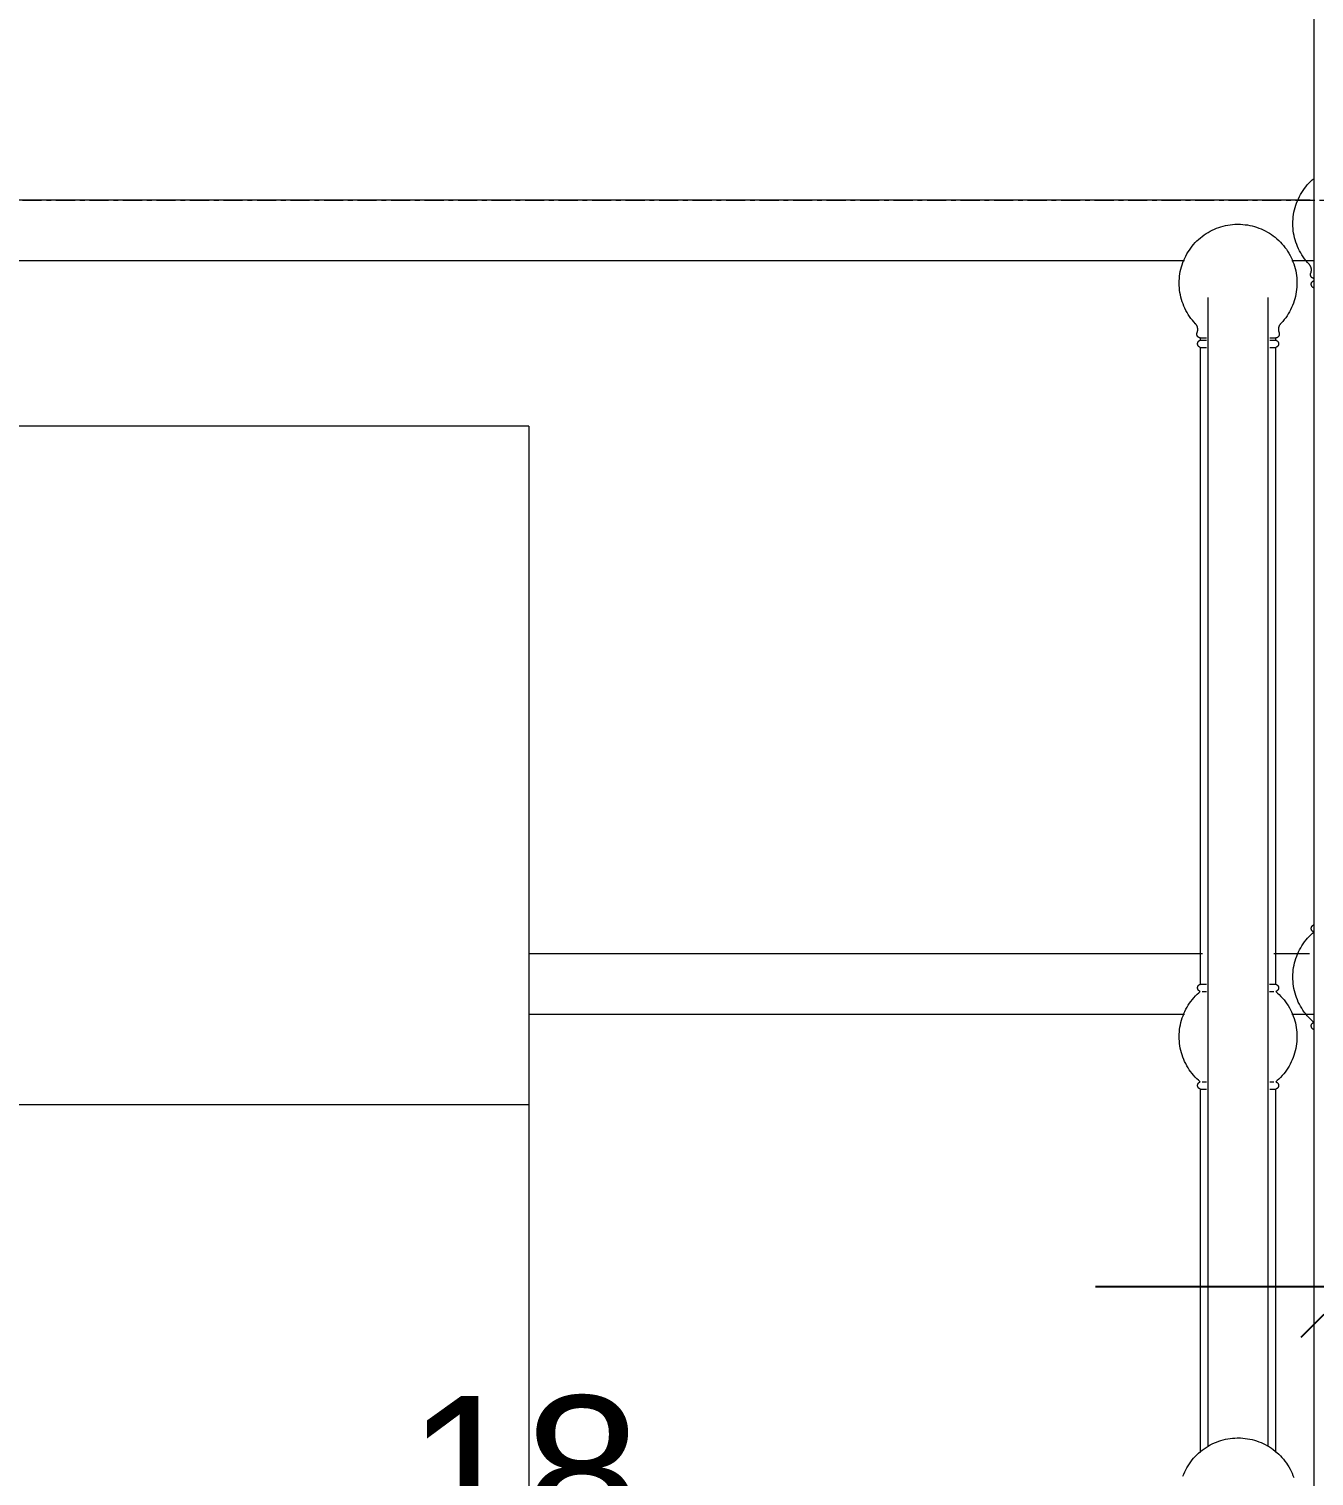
# Model space of a CAD drawing. Header units: inches. Extents: x 22 to 382261, y 22 to 371281.
# Drawn here: x 213620 to 214472, y 115692 to 116652 of the extents above; entities that cross this region are included whole.
import ezdxf

# ---------------------------------------------------------------- set-up
doc = ezdxf.new("R2010")
doc.units = ezdxf.units.IN
doc.header["$MEASUREMENT"] = 0
doc.linetypes.add('Grid Line 1_2_', pattern=[22.225, 12.7, -3.175, 3.175, -3.175])
for name, color, linetype, lineweight in [('A-ANNO-DIMS', 211, 'Continuous', 9), ('A-DOOR', 31, 'Continuous', 9), ('A-DOOR-FRAM', 31, 'Continuous', 9), ('A-FLOR-HRAL', 11, 'Continuous', 9), ('A-FLOR-LEVL', 51, 'Continuous', 9), ('A-ROOF', 132, 'Continuous', 9), ('S-STRS-ANNO', 31, 'Continuous', 9)]:
    doc.layers.add(name, color=color, linetype=linetype, lineweight=lineweight)
doc.styles.add('Arial', font='arial.ttf', dxfattribs={"height": 506.015625})
doc.styles.add('Arial_B', font='arialbd.ttf', dxfattribs={"height": 350.793651})
doc.dimstyles.new('2', dxfattribs={"dimscale": 304.8, "dimtxt": 346.888196, "dimasz": 0.221354, "dimexe": 1.338583, "dimexo": 0.0625, "dimgap": 0.278871, "dimtad": 1, "dimdec": 0, "dimzin": 0, "dimdsep": 46, "dimtxsty": 'Arial_B', "dimblk1": 'OBLIQUE', "dimblk2": 'OBLIQUE', "dimsah": 1, "dimcen": 0.09, "dimdle": 0.557743, "dimazin": 0, "dimtfac": 1, "dimtdec": 4, "dimtix": 1, "dimtmove": 0, "dimatfit": 3, "dimfxl": 0.557743, "dimfxlon": 1, "dimtvp": 1, "dimtolj": 1, "dimtzin": 0, "dimarcsym": 2})

# ---------------------------------------------------------------- blocks, each defined once
blk = doc.blocks.new('Railing - 950mm High Post-464051-Right Side Elevation - Callout 1')
at = {"layer": 'A-FLOR-HRAL', "flags": 128}
for points in [[(-11630.81, 3503.36), (-11630.24, 3504.81), (-11629.61, 3506.24), (-11628.92, 3507.64), (-11628.17, 3509.01), (-11627.38, 3510.35), (-11626.52, 3511.66), (-11625.62, 3512.93), (-11624.67, 3514.17), (-11623.67, 3515.37), (-11622.62, 3516.52), (-11621.52, 3517.64), (-11620.38, 3518.71), (-11619.2, 3519.73), (-11617.98, 3520.7), (-11616.73, 3521.63), (-11615.43, 3522.5), (-11614.1, 3523.32), (-11612.74, 3524.09), (-11611.36, 3524.8), (-11609.94, 3525.46), (-11608.5, 3526.05), (-11607.03, 3526.6), (-11605.55, 3527.08), (-11604.04, 3527.5), (-11602.53, 3527.86), (-11600.99, 3528.16), (-11599.45, 3528.4), (-11597.9, 3528.58), (-11596.34, 3528.69), (-11594.78, 3528.75), (-11594.25, 3528.75)], [(-11594.16, 3528.75), (-11592.6, 3528.72), (-11591.04, 3528.62), (-11589.49, 3528.47), (-11587.94, 3528.25), (-11586.41, 3527.97), (-11584.88, 3527.63), (-11583.37, 3527.23), (-11581.88, 3526.77), (-11580.41, 3526.25), (-11578.96, 3525.67), (-11577.54, 3525.03), (-11576.14, 3524.34), (-11574.77, 3523.59), (-11573.43, 3522.79), (-11572.12, 3521.93), (-11570.85, 3521.03), (-11569.62, 3520.07), (-11568.42, 3519.06), (-11567.27, 3518.01), (-11566.16, 3516.91), (-11565.1, 3515.77), (-11564.08, 3514.59), (-11563.11, 3513.37), (-11562.19, 3512.1), (-11561.32, 3510.81), (-11560.5, 3509.48), (-11559.74, 3508.12), (-11559.03, 3506.72), (-11558.38, 3505.31), (-11557.78, 3503.86), (-11557.25, 3502.4)]]:
    blk.add_lwpolyline(points, dxfattribs=at)
blk = doc.blocks.new('Railing - 950mm High Post-464045-Right Side Elevation - Callout 1')
at = {"layer": 'A-FLOR-HRAL'}
for p, q in [((-11619.25, 4258.57), (-11619.25, 4257.09)), ((-11619.25, 4258.57), (-11615.17, 4258.57)), ((-11619.25, 4257.09), (-11615.17, 4257.09)), ((-11573.23, 4258.57), (-11569.16, 4258.57)), ((-11573.23, 4257.09), (-11569.16, 4257.09)), ((-11569.16, 4257.09), (-11569.16, 4258.57)), ((-11619.25, 4252.28), (-11619.25, 3829.76)), ((-11619.25, 4252.28), (-11615.17, 4252.28)), ((-11573.23, 4252.28), (-11569.16, 4252.28)), ((-11569.16, 3829.76), (-11569.16, 4252.28)), ((-11619.25, 3829.76), (-11615.09, 3829.76)), ((-11618.02, 3824.96), (-11615.09, 3824.96)), ((-11573.32, 3829.76), (-11569.16, 3829.76)), ((-11573.32, 3824.96), (-11570.39, 3824.96)), ((-11618.02, 3765.01), (-11615.18, 3765.01)), ((-11573.23, 3765.01), (-11570.39, 3765.01)), ((-11619.25, 3760.2), (-11619.25, 3519.13)), ((-11619.25, 3760.2), (-11615.18, 3760.2)), ((-11573.23, 3760.2), (-11569.16, 3760.2)), ((-11569.16, 3519.19), (-11569.16, 3760.2))]:
    blk.add_line(p, q, dxfattribs=at)
at = {"layer": 'A-FLOR-HRAL', "flags": 128}
for points in [[(-11622.45, 4268.01), (-11623.51, 4269.16), (-11624.52, 4270.35), (-11625.48, 4271.58), (-11626.39, 4272.85), (-11627.25, 4274.15), (-11628.06, 4275.49), (-11628.81, 4276.86), (-11629.51, 4278.25), (-11630.15, 4279.68), (-11630.73, 4281.12), (-11631.26, 4282.59), (-11631.72, 4284.08), (-11632.13, 4285.59), (-11632.47, 4287.11), (-11632.76, 4288.65), (-11632.98, 4290.19), (-11633.14, 4291.75), (-11633.24, 4293.31), (-11633.27, 4294.87), (-11633.25, 4296.43), (-11633.16, 4297.99), (-11633.01, 4299.54), (-11632.79, 4301.09), (-11632.52, 4302.62), (-11632.18, 4304.15), (-11631.79, 4305.66), (-11631.33, 4307.15), (-11630.81, 4308.62), (-11630.24, 4310.07), (-11629.61, 4311.5), (-11628.92, 4312.9), (-11628.17, 4314.27), (-11627.38, 4315.62), (-11626.52, 4316.92), (-11625.62, 4318.2), (-11624.67, 4319.43), (-11623.67, 4320.63), (-11622.62, 4321.79), (-11621.52, 4322.9), (-11620.38, 4323.97), (-11619.2, 4324.99), (-11617.98, 4325.96), (-11616.73, 4326.89), (-11615.43, 4327.76), (-11614.1, 4328.58), (-11612.74, 4329.35), (-11611.36, 4330.06), (-11609.94, 4330.72), (-11608.5, 4331.32), (-11607.03, 4331.86), (-11605.55, 4332.34), (-11604.04, 4332.76), (-11602.53, 4333.12), (-11600.99, 4333.43), (-11599.45, 4333.66), (-11597.9, 4333.84), (-11596.34, 4333.96), (-11594.78, 4334.01), (-11594.25, 4334.01)], [(-11594.16, 4334.01), (-11592.6, 4333.98), (-11591.04, 4333.89), (-11589.49, 4333.73), (-11587.94, 4333.51), (-11586.41, 4333.23), (-11584.88, 4332.89), (-11583.37, 4332.49), (-11581.88, 4332.03), (-11580.41, 4331.51), (-11578.96, 4330.93), (-11577.54, 4330.3), (-11576.14, 4329.6), (-11574.77, 4328.85), (-11573.43, 4328.05), (-11572.12, 4327.2), (-11570.85, 4326.29), (-11569.62, 4325.33), (-11568.42, 4324.33), (-11567.27, 4323.27), (-11566.16, 4322.18), (-11565.1, 4321.03), (-11564.08, 4319.85), (-11563.11, 4318.63), (-11562.19, 4317.37), (-11561.32, 4316.07), (-11560.5, 4314.74), (-11559.74, 4313.38), (-11559.03, 4311.99), (-11558.38, 4310.57), (-11557.78, 4309.13), (-11557.25, 4307.66), (-11556.77, 4306.17), (-11556.35, 4304.67), (-11555.99, 4303.15), (-11555.7, 4301.62), (-11555.46, 4300.07), (-11555.29, 4298.52), (-11555.18, 4296.96), (-11555.13, 4295.4), (-11555.15, 4293.84), (-11555.22, 4292.28), (-11555.36, 4290.73), (-11555.56, 4289.18), (-11555.83, 4287.64), (-11556.15, 4286.12), (-11556.54, 4284.6), (-11556.98, 4283.11), (-11557.49, 4281.63), (-11558.05, 4280.17), (-11558.67, 4278.74), (-11559.35, 4277.33), (-11560.08, 4275.96), (-11560.87, 4274.61), (-11561.71, 4273.29), (-11562.6, 4272.01), (-11563.55, 4270.77), (-11564.54, 4269.57), (-11565.58, 4268.4), (-11565.95, 4268.01)], [(-11621.37, 4262.12), (-11621.29, 4262.32), (-11621.22, 4262.53), (-11621.15, 4262.74), (-11621.1, 4262.95), (-11621.05, 4263.16), (-11621.01, 4263.38), (-11620.98, 4263.59), (-11620.96, 4263.81), (-11620.95, 4264.03), (-11620.94, 4264.25), (-11620.95, 4264.46), (-11620.96, 4264.68), (-11620.98, 4264.9), (-11621.01, 4265.12), (-11621.05, 4265.33), (-11621.1, 4265.54), (-11621.16, 4265.75), (-11621.22, 4265.96), (-11621.29, 4266.17), (-11621.38, 4266.37), (-11621.46, 4266.57), (-11621.56, 4266.77), (-11621.67, 4266.96), (-11621.78, 4267.14), (-11621.9, 4267.33), (-11622.03, 4267.5), (-11622.16, 4267.68), (-11622.3, 4267.84), (-11622.45, 4268), (-11622.45, 4268.01)], [(-11565.95, 4268.01), (-11566.1, 4267.85), (-11566.24, 4267.68), (-11566.37, 4267.51), (-11566.5, 4267.33), (-11566.62, 4267.15), (-11566.73, 4266.96), (-11566.84, 4266.77), (-11566.94, 4266.58), (-11567.03, 4266.38), (-11567.11, 4266.18), (-11567.18, 4265.97), (-11567.25, 4265.76), (-11567.3, 4265.55), (-11567.35, 4265.34), (-11567.39, 4265.12), (-11567.42, 4264.91), (-11567.45, 4264.69), (-11567.46, 4264.47), (-11567.46, 4264.25), (-11567.46, 4264.04), (-11567.45, 4263.82), (-11567.43, 4263.6), (-11567.4, 4263.38), (-11567.36, 4263.17), (-11567.31, 4262.96), (-11567.26, 4262.75), (-11567.19, 4262.54), (-11567.12, 4262.33), (-11567.04, 4262.13), (-11567.04, 4262.12)], [(-11619.25, 4258.57), (-11619.35, 4258.58), (-11619.45, 4258.6), (-11619.55, 4258.62), (-11619.65, 4258.64), (-11619.75, 4258.67), (-11619.85, 4258.7), (-11619.94, 4258.74), (-11620.04, 4258.77), (-11620.13, 4258.82), (-11620.22, 4258.86), (-11620.31, 4258.92), (-11620.4, 4258.97), (-11620.48, 4259.03), (-11620.57, 4259.09), (-11620.65, 4259.15), (-11620.72, 4259.22), (-11620.8, 4259.29), (-11620.87, 4259.36), (-11620.94, 4259.44), (-11621, 4259.52), (-11621.07, 4259.6), (-11621.13, 4259.68), (-11621.18, 4259.77), (-11621.24, 4259.86), (-11621.28, 4259.95), (-11621.33, 4260.04), (-11621.37, 4260.13), (-11621.41, 4260.23), (-11621.44, 4260.32), (-11621.47, 4260.42), (-11621.5, 4260.52), (-11621.52, 4260.62), (-11621.54, 4260.72), (-11621.55, 4260.83), (-11621.56, 4260.93), (-11621.57, 4261.03), (-11621.57, 4261.13), (-11621.57, 4261.24), (-11621.56, 4261.34), (-11621.55, 4261.44), (-11621.54, 4261.54), (-11621.52, 4261.64), (-11621.49, 4261.74), (-11621.47, 4261.84), (-11621.44, 4261.94), (-11621.4, 4262.04), (-11621.37, 4262.12)], [(-11619.25, 4252.28), (-11619.34, 4252.31), (-11619.44, 4252.34), (-11619.53, 4252.38), (-11619.62, 4252.42), (-11619.71, 4252.46), (-11619.8, 4252.51), (-11619.88, 4252.56), (-11619.97, 4252.62), (-11620.05, 4252.67), (-11620.13, 4252.73), (-11620.2, 4252.8), (-11620.28, 4252.87), (-11620.35, 4252.94), (-11620.42, 4253.01), (-11620.48, 4253.09), (-11620.55, 4253.16), (-11620.6, 4253.24), (-11620.66, 4253.33), (-11620.71, 4253.41), (-11620.76, 4253.5), (-11620.81, 4253.59), (-11620.85, 4253.68), (-11620.89, 4253.77), (-11620.92, 4253.87), (-11620.95, 4253.96), (-11620.98, 4254.06), (-11621, 4254.15), (-11621.02, 4254.25), (-11621.04, 4254.35), (-11621.05, 4254.45), (-11621.06, 4254.55), (-11621.06, 4254.65), (-11621.06, 4254.75), (-11621.05, 4254.85), (-11621.05, 4254.95), (-11621.03, 4255.05), (-11621.02, 4255.15), (-11621, 4255.25), (-11620.97, 4255.34), (-11620.94, 4255.44), (-11620.91, 4255.53), (-11620.87, 4255.63), (-11620.84, 4255.72), (-11620.79, 4255.81), (-11620.75, 4255.9), (-11620.69, 4255.98), (-11620.64, 4256.07), (-11620.58, 4256.15), (-11620.52, 4256.23), (-11620.46, 4256.31), (-11620.39, 4256.38), (-11620.32, 4256.45), (-11620.25, 4256.52), (-11620.18, 4256.59), (-11620.1, 4256.65), (-11620.02, 4256.71), (-11619.94, 4256.77), (-11619.85, 4256.82), (-11619.77, 4256.87), (-11619.68, 4256.92), (-11619.59, 4256.96), (-11619.5, 4257), (-11619.4, 4257.04), (-11619.31, 4257.07), (-11619.25, 4257.09)], [(-11567.04, 4262.12), (-11567, 4262.02), (-11566.96, 4261.93), (-11566.93, 4261.83), (-11566.91, 4261.73), (-11566.89, 4261.63), (-11566.87, 4261.53), (-11566.85, 4261.43), (-11566.84, 4261.33), (-11566.84, 4261.22), (-11566.83, 4261.12), (-11566.84, 4261.02), (-11566.84, 4260.92), (-11566.85, 4260.81), (-11566.87, 4260.71), (-11566.89, 4260.61), (-11566.91, 4260.51), (-11566.94, 4260.41), (-11566.97, 4260.31), (-11567, 4260.22), (-11567.04, 4260.12), (-11567.08, 4260.03), (-11567.13, 4259.94), (-11567.18, 4259.85), (-11567.23, 4259.76), (-11567.29, 4259.67), (-11567.35, 4259.59), (-11567.41, 4259.51), (-11567.47, 4259.43), (-11567.54, 4259.35), (-11567.62, 4259.28), (-11567.69, 4259.21), (-11567.77, 4259.14), (-11567.85, 4259.08), (-11567.93, 4259.02), (-11568.02, 4258.96), (-11568.11, 4258.91), (-11568.19, 4258.86), (-11568.29, 4258.81), (-11568.38, 4258.77), (-11568.47, 4258.73), (-11568.57, 4258.7), (-11568.67, 4258.66), (-11568.77, 4258.64), (-11568.87, 4258.61), (-11568.97, 4258.59), (-11569.07, 4258.58), (-11569.16, 4258.57)], [(-11569.16, 4257.09), (-11569.06, 4257.06), (-11568.97, 4257.02), (-11568.88, 4256.99), (-11568.79, 4256.95), (-11568.7, 4256.9), (-11568.61, 4256.85), (-11568.52, 4256.8), (-11568.44, 4256.75), (-11568.36, 4256.69), (-11568.28, 4256.63), (-11568.2, 4256.57), (-11568.13, 4256.5), (-11568.06, 4256.43), (-11567.99, 4256.35), (-11567.92, 4256.28), (-11567.86, 4256.2), (-11567.8, 4256.12), (-11567.74, 4256.04), (-11567.69, 4255.95), (-11567.64, 4255.87), (-11567.6, 4255.78), (-11567.56, 4255.69), (-11567.52, 4255.59), (-11567.48, 4255.5), (-11567.45, 4255.4), (-11567.43, 4255.31), (-11567.4, 4255.21), (-11567.38, 4255.11), (-11567.37, 4255.01), (-11567.36, 4254.91), (-11567.35, 4254.81), (-11567.35, 4254.71), (-11567.35, 4254.61), (-11567.35, 4254.51), (-11567.36, 4254.42), (-11567.37, 4254.32), (-11567.39, 4254.22), (-11567.41, 4254.12), (-11567.43, 4254.02), (-11567.46, 4253.93), (-11567.49, 4253.83), (-11567.53, 4253.74), (-11567.57, 4253.65), (-11567.61, 4253.56), (-11567.66, 4253.47), (-11567.71, 4253.38), (-11567.76, 4253.3), (-11567.82, 4253.22), (-11567.88, 4253.14), (-11567.95, 4253.06), (-11568.01, 4252.98), (-11568.08, 4252.91), (-11568.15, 4252.84), (-11568.23, 4252.78), (-11568.31, 4252.71), (-11568.39, 4252.65), (-11568.47, 4252.6), (-11568.55, 4252.54), (-11568.64, 4252.49), (-11568.73, 4252.45), (-11568.82, 4252.4), (-11568.91, 4252.36), (-11569, 4252.33), (-11569.1, 4252.3), (-11569.16, 4252.28)], [(-11619.25, 3765.01), (-11620.42, 3766.04), (-11621.56, 3767.11), (-11622.65, 3768.22), (-11623.7, 3769.38), (-11624.7, 3770.58), (-11625.65, 3771.81), (-11626.55, 3773.09), (-11627.4, 3774.4), (-11628.2, 3775.74), (-11628.94, 3777.11), (-11629.63, 3778.51), (-11630.26, 3779.94), (-11630.83, 3781.4), (-11631.35, 3782.87), (-11631.8, 3784.36), (-11632.2, 3785.87), (-11632.53, 3787.4), (-11632.8, 3788.93), (-11633.01, 3790.48), (-11633.16, 3792.04), (-11633.25, 3793.59), (-11633.27, 3795.16), (-11633.24, 3796.72), (-11633.14, 3798.27), (-11632.97, 3799.83), (-11632.75, 3801.37), (-11632.46, 3802.91), (-11632.12, 3804.43), (-11631.71, 3805.93), (-11631.24, 3807.42), (-11630.71, 3808.89), (-11630.13, 3810.34), (-11629.48, 3811.76), (-11628.78, 3813.16), (-11628.03, 3814.53), (-11627.22, 3815.86), (-11626.36, 3817.16), (-11625.45, 3818.43), (-11624.49, 3819.66), (-11623.47, 3820.85), (-11622.42, 3822), (-11621.31, 3823.1), (-11620.17, 3824.16), (-11619.25, 3824.96)], [(-11619.25, 3824.96), (-11619.34, 3824.98), (-11619.44, 3825.02), (-11619.53, 3825.05), (-11619.62, 3825.1), (-11619.71, 3825.14), (-11619.8, 3825.19), (-11619.88, 3825.24), (-11619.97, 3825.29), (-11620.05, 3825.35), (-11620.13, 3825.41), (-11620.2, 3825.48), (-11620.28, 3825.54), (-11620.35, 3825.61), (-11620.42, 3825.69), (-11620.48, 3825.76), (-11620.55, 3825.84), (-11620.6, 3825.92), (-11620.66, 3826), (-11620.71, 3826.09), (-11620.76, 3826.18), (-11620.81, 3826.27), (-11620.85, 3826.36), (-11620.89, 3826.45), (-11620.92, 3826.54), (-11620.95, 3826.64), (-11620.98, 3826.73), (-11621, 3826.83), (-11621.02, 3826.93), (-11621.04, 3827.03), (-11621.05, 3827.13), (-11621.06, 3827.23), (-11621.06, 3827.33), (-11621.06, 3827.43), (-11621.05, 3827.53), (-11621.05, 3827.63), (-11621.03, 3827.73), (-11621.02, 3827.82), (-11621, 3827.92), (-11620.97, 3828.02), (-11620.94, 3828.11), (-11620.91, 3828.21), (-11620.87, 3828.3), (-11620.84, 3828.39), (-11620.79, 3828.48), (-11620.75, 3828.57), (-11620.69, 3828.66), (-11620.64, 3828.74), (-11620.58, 3828.83), (-11620.52, 3828.91), (-11620.46, 3828.98), (-11620.39, 3829.06), (-11620.32, 3829.13), (-11620.25, 3829.2), (-11620.18, 3829.27), (-11620.1, 3829.33), (-11620.02, 3829.39), (-11619.94, 3829.45), (-11619.85, 3829.5), (-11619.77, 3829.55), (-11619.68, 3829.6), (-11619.59, 3829.64), (-11619.5, 3829.68), (-11619.4, 3829.71), (-11619.31, 3829.74), (-11619.25, 3829.76)], [(-11569.16, 3829.76), (-11569.06, 3829.73), (-11568.97, 3829.7), (-11568.88, 3829.66), (-11568.79, 3829.62), (-11568.7, 3829.58), (-11568.61, 3829.53), (-11568.52, 3829.48), (-11568.44, 3829.43), (-11568.36, 3829.37), (-11568.28, 3829.31), (-11568.2, 3829.24), (-11568.13, 3829.18), (-11568.06, 3829.1), (-11567.99, 3829.03), (-11567.92, 3828.96), (-11567.86, 3828.88), (-11567.8, 3828.8), (-11567.74, 3828.71), (-11567.69, 3828.63), (-11567.64, 3828.54), (-11567.6, 3828.45), (-11567.56, 3828.36), (-11567.52, 3828.27), (-11567.48, 3828.18), (-11567.45, 3828.08), (-11567.43, 3827.98), (-11567.4, 3827.89), (-11567.38, 3827.79), (-11567.37, 3827.69), (-11567.36, 3827.59), (-11567.35, 3827.49), (-11567.35, 3827.39), (-11567.35, 3827.29), (-11567.35, 3827.19), (-11567.36, 3827.09), (-11567.37, 3826.99), (-11567.39, 3826.89), (-11567.41, 3826.8), (-11567.43, 3826.7), (-11567.46, 3826.6), (-11567.49, 3826.51), (-11567.53, 3826.42), (-11567.57, 3826.32), (-11567.61, 3826.23), (-11567.66, 3826.15), (-11567.71, 3826.06), (-11567.76, 3825.97), (-11567.82, 3825.89), (-11567.88, 3825.81), (-11567.95, 3825.74), (-11568.01, 3825.66), (-11568.08, 3825.59), (-11568.15, 3825.52), (-11568.23, 3825.45), (-11568.31, 3825.39), (-11568.39, 3825.33), (-11568.47, 3825.27), (-11568.55, 3825.22), (-11568.64, 3825.17), (-11568.73, 3825.12), (-11568.82, 3825.08), (-11568.91, 3825.04), (-11569, 3825.01), (-11569.1, 3824.97), (-11569.16, 3824.96)], [(-11569.16, 3824.96), (-11567.98, 3823.93), (-11566.84, 3822.86), (-11565.75, 3821.75), (-11564.7, 3820.59), (-11563.7, 3819.39), (-11562.75, 3818.15), (-11561.85, 3816.88), (-11561, 3815.57), (-11560.2, 3814.23), (-11559.46, 3812.85), (-11558.77, 3811.45), (-11558.14, 3810.02), (-11557.57, 3808.57), (-11557.06, 3807.1), (-11556.6, 3805.6), (-11556.21, 3804.09), (-11555.87, 3802.57), (-11555.6, 3801.03), (-11555.39, 3799.48), (-11555.24, 3797.93), (-11555.16, 3796.37), (-11555.13, 3794.81), (-11555.17, 3793.25), (-11555.27, 3791.69), (-11555.43, 3790.14), (-11555.66, 3788.6), (-11555.94, 3787.06), (-11556.29, 3785.54), (-11556.7, 3784.03), (-11557.17, 3782.54), (-11557.69, 3781.07), (-11558.28, 3779.63), (-11558.92, 3778.2), (-11559.62, 3776.81), (-11560.37, 3775.44), (-11561.18, 3774.11), (-11562.04, 3772.8), (-11562.96, 3771.54), (-11563.92, 3770.31), (-11564.93, 3769.12), (-11565.99, 3767.97), (-11567.09, 3766.87), (-11568.24, 3765.81), (-11569.16, 3765.01)], [(-11619.25, 3760.2), (-11619.34, 3760.23), (-11619.44, 3760.27), (-11619.53, 3760.3), (-11619.62, 3760.34), (-11619.71, 3760.39), (-11619.8, 3760.44), (-11619.88, 3760.49), (-11619.97, 3760.54), (-11620.05, 3760.6), (-11620.13, 3760.66), (-11620.2, 3760.72), (-11620.28, 3760.79), (-11620.35, 3760.86), (-11620.42, 3760.93), (-11620.48, 3761.01), (-11620.55, 3761.09), (-11620.6, 3761.17), (-11620.66, 3761.25), (-11620.71, 3761.34), (-11620.76, 3761.42), (-11620.81, 3761.51), (-11620.85, 3761.6), (-11620.89, 3761.7), (-11620.92, 3761.79), (-11620.95, 3761.89), (-11620.98, 3761.98), (-11621, 3762.08), (-11621.02, 3762.18), (-11621.04, 3762.28), (-11621.05, 3762.38), (-11621.06, 3762.47), (-11621.06, 3762.57), (-11621.06, 3762.67), (-11621.05, 3762.77), (-11621.05, 3762.87), (-11621.03, 3762.97), (-11621.02, 3763.07), (-11621, 3763.17), (-11620.97, 3763.27), (-11620.94, 3763.36), (-11620.91, 3763.46), (-11620.87, 3763.55), (-11620.84, 3763.64), (-11620.79, 3763.73), (-11620.75, 3763.82), (-11620.69, 3763.91), (-11620.64, 3763.99), (-11620.58, 3764.07), (-11620.52, 3764.15), (-11620.46, 3764.23), (-11620.39, 3764.31), (-11620.32, 3764.38), (-11620.25, 3764.45), (-11620.18, 3764.51), (-11620.1, 3764.58), (-11620.02, 3764.64), (-11619.94, 3764.69), (-11619.85, 3764.75), (-11619.77, 3764.8), (-11619.68, 3764.84), (-11619.59, 3764.89), (-11619.5, 3764.93), (-11619.4, 3764.96), (-11619.31, 3764.99), (-11619.25, 3765.01)], [(-11569.16, 3765.01), (-11569.06, 3764.98), (-11568.97, 3764.95), (-11568.88, 3764.91), (-11568.79, 3764.87), (-11568.7, 3764.83), (-11568.61, 3764.78), (-11568.52, 3764.73), (-11568.44, 3764.67), (-11568.36, 3764.62), (-11568.28, 3764.55), (-11568.2, 3764.49), (-11568.13, 3764.42), (-11568.06, 3764.35), (-11567.99, 3764.28), (-11567.92, 3764.2), (-11567.86, 3764.13), (-11567.8, 3764.05), (-11567.74, 3763.96), (-11567.69, 3763.88), (-11567.64, 3763.79), (-11567.6, 3763.7), (-11567.56, 3763.61), (-11567.52, 3763.52), (-11567.48, 3763.42), (-11567.45, 3763.33), (-11567.43, 3763.23), (-11567.4, 3763.14), (-11567.38, 3763.04), (-11567.37, 3762.94), (-11567.36, 3762.84), (-11567.35, 3762.74), (-11567.35, 3762.64), (-11567.35, 3762.54), (-11567.35, 3762.44), (-11567.36, 3762.34), (-11567.37, 3762.24), (-11567.39, 3762.14), (-11567.41, 3762.04), (-11567.43, 3761.95), (-11567.46, 3761.85), (-11567.49, 3761.76), (-11567.53, 3761.66), (-11567.57, 3761.57), (-11567.61, 3761.48), (-11567.66, 3761.39), (-11567.71, 3761.31), (-11567.76, 3761.22), (-11567.82, 3761.14), (-11567.88, 3761.06), (-11567.95, 3760.98), (-11568.01, 3760.91), (-11568.08, 3760.84), (-11568.15, 3760.77), (-11568.23, 3760.7), (-11568.31, 3760.64), (-11568.39, 3760.58), (-11568.47, 3760.52), (-11568.55, 3760.47), (-11568.64, 3760.42), (-11568.73, 3760.37), (-11568.82, 3760.33), (-11568.91, 3760.29), (-11569, 3760.25), (-11569.1, 3760.22), (-11569.16, 3760.2)]]:
    blk.add_lwpolyline(points, dxfattribs=at)
blk = doc.blocks.new('Railing - Railing-377356-Right Side Elevation - Callout 1')
at = {"layer": 'A-FLOR-HRAL'}
for p, q in [((-11614.2, 4285.43), (-11614.2, 3523.05)), ((-11574.2, 3523.22), (-11574.2, 4285.43))]:
    blk.add_line(p, q, dxfattribs=at)
for name in ['Railing - 950mm High Post-464045-Right Side Elevation - Callout 1', 'Railing - 950mm High Post-464051-Right Side Elevation - Callout 1']:
    blk.add_blockref(name, (0, 0))
blk = doc.blocks.new('M_Single-Flush - 900 by 2100-458081-Right Side Elevation - Callout 1')
at = {"layer": 'A-DOOR-FRAM'}
blk.add_line((-11543.8, 3450), (-11543.8, 5726), dxfattribs=at)
blk = doc.blocks.new('Railing - 950mm High Post-V9-Right Side Elevation - Callout 1')
at = {"layer": 'A-FLOR-HRAL'}
for q in [(-11566.3, 3450), (-11544.21, 3457.8)]:
    blk.add_line((-11566.3, 3457.8), q, dxfattribs=at)
at = {"layer": 'A-FLOR-HRAL', "flags": 128}
for points in [[(-11547.05, 4307.48), (-11548.11, 4308.63), (-11549.12, 4309.82), (-11550.08, 4311.05), (-11550.99, 4312.32), (-11551.85, 4313.63), (-11552.66, 4314.96), (-11553.41, 4316.33), (-11554.11, 4317.73), (-11554.75, 4319.15), (-11555.33, 4320.6), (-11555.86, 4322.07), (-11556.32, 4323.56), (-11556.73, 4325.07), (-11557.07, 4326.59), (-11557.36, 4328.12), (-11557.58, 4329.67), (-11557.74, 4331.22), (-11557.84, 4332.78), (-11557.87, 4334.34), (-11557.85, 4335.9), (-11557.76, 4337.46), (-11557.61, 4339.01), (-11557.39, 4340.56), (-11557.12, 4342.1), (-11556.78, 4343.62), (-11556.39, 4345.13), (-11555.93, 4346.62), (-11555.41, 4348.1), (-11554.84, 4349.55), (-11554.21, 4350.98), (-11553.52, 4352.38), (-11552.77, 4353.75), (-11551.98, 4355.09), (-11551.12, 4356.4), (-11550.22, 4357.67), (-11549.27, 4358.91), (-11548.27, 4360.1), (-11547.22, 4361.26), (-11546.12, 4362.37), (-11544.98, 4363.44), (-11543.8, 4364.46)], [(-11545.97, 4301.59), (-11545.89, 4301.8), (-11545.82, 4302), (-11545.75, 4302.21), (-11545.7, 4302.42), (-11545.65, 4302.64), (-11545.61, 4302.85), (-11545.58, 4303.07), (-11545.56, 4303.28), (-11545.55, 4303.5), (-11545.54, 4303.72), (-11545.55, 4303.94), (-11545.56, 4304.16), (-11545.58, 4304.37), (-11545.61, 4304.59), (-11545.65, 4304.8), (-11545.7, 4305.02), (-11545.76, 4305.23), (-11545.82, 4305.44), (-11545.89, 4305.64), (-11545.98, 4305.84), (-11546.06, 4306.04), (-11546.16, 4306.24), (-11546.27, 4306.43), (-11546.38, 4306.62), (-11546.5, 4306.8), (-11546.63, 4306.98), (-11546.76, 4307.15), (-11546.9, 4307.32), (-11547.05, 4307.48), (-11547.05, 4307.48)], [(-11543.85, 4298.04), (-11543.95, 4298.05), (-11544.05, 4298.07), (-11544.15, 4298.09), (-11544.25, 4298.11), (-11544.35, 4298.14), (-11544.45, 4298.17), (-11544.54, 4298.21), (-11544.64, 4298.25), (-11544.73, 4298.29), (-11544.82, 4298.34), (-11544.91, 4298.39), (-11545, 4298.44), (-11545.08, 4298.5), (-11545.17, 4298.56), (-11545.25, 4298.63), (-11545.32, 4298.69), (-11545.4, 4298.76), (-11545.47, 4298.84), (-11545.54, 4298.91), (-11545.6, 4298.99), (-11545.67, 4299.07), (-11545.73, 4299.16), (-11545.78, 4299.24), (-11545.84, 4299.33), (-11545.88, 4299.42), (-11545.93, 4299.51), (-11545.97, 4299.61), (-11546.01, 4299.7), (-11546.04, 4299.8), (-11546.07, 4299.9), (-11546.1, 4300), (-11546.12, 4300.1), (-11546.14, 4300.2), (-11546.15, 4300.3), (-11546.16, 4300.4), (-11546.17, 4300.5), (-11546.17, 4300.61), (-11546.17, 4300.71), (-11546.16, 4300.81), (-11546.15, 4300.91), (-11546.14, 4301.02), (-11546.12, 4301.12), (-11546.09, 4301.22), (-11546.07, 4301.32), (-11546.04, 4301.41), (-11546, 4301.51), (-11545.97, 4301.59)], [(-11543.85, 4291.75), (-11543.94, 4291.78), (-11544.04, 4291.81), (-11544.13, 4291.85), (-11544.22, 4291.89), (-11544.31, 4291.94), (-11544.4, 4291.98), (-11544.48, 4292.03), (-11544.57, 4292.09), (-11544.65, 4292.15), (-11544.73, 4292.21), (-11544.8, 4292.27), (-11544.88, 4292.34), (-11544.95, 4292.41), (-11545.02, 4292.48), (-11545.08, 4292.56), (-11545.15, 4292.64), (-11545.2, 4292.72), (-11545.26, 4292.8), (-11545.31, 4292.89), (-11545.36, 4292.97), (-11545.41, 4293.06), (-11545.45, 4293.15), (-11545.49, 4293.25), (-11545.52, 4293.34), (-11545.55, 4293.43), (-11545.58, 4293.53), (-11545.6, 4293.63), (-11545.62, 4293.73), (-11545.64, 4293.82), (-11545.65, 4293.92), (-11545.66, 4294.02), (-11545.66, 4294.12), (-11545.66, 4294.22), (-11545.65, 4294.32), (-11545.65, 4294.42), (-11545.63, 4294.52), (-11545.62, 4294.62), (-11545.6, 4294.72), (-11545.57, 4294.82), (-11545.54, 4294.91), (-11545.51, 4295.01), (-11545.47, 4295.1), (-11545.44, 4295.19), (-11545.39, 4295.28), (-11545.35, 4295.37), (-11545.29, 4295.46), (-11545.24, 4295.54), (-11545.18, 4295.62), (-11545.12, 4295.7), (-11545.06, 4295.78), (-11544.99, 4295.85), (-11544.92, 4295.93), (-11544.85, 4296), (-11544.78, 4296.06), (-11544.7, 4296.13), (-11544.62, 4296.19), (-11544.54, 4296.24), (-11544.45, 4296.3), (-11544.37, 4296.35), (-11544.28, 4296.39), (-11544.19, 4296.43), (-11544.1, 4296.47), (-11544, 4296.51), (-11543.91, 4296.54), (-11543.85, 4296.56)], [(-11543.85, 3804.49), (-11545.02, 3805.51), (-11546.16, 3806.58), (-11547.25, 3807.69), (-11548.3, 3808.85), (-11549.3, 3810.05), (-11550.25, 3811.29), (-11551.15, 3812.56), (-11552, 3813.87), (-11552.8, 3815.21), (-11553.54, 3816.59), (-11554.23, 3817.99), (-11554.86, 3819.42), (-11555.43, 3820.87), (-11555.95, 3822.34), (-11556.4, 3823.84), (-11556.8, 3825.35), (-11557.13, 3826.87), (-11557.4, 3828.41), (-11557.61, 3829.96), (-11557.76, 3831.51), (-11557.85, 3833.07), (-11557.87, 3834.63), (-11557.84, 3836.19), (-11557.74, 3837.75), (-11557.57, 3839.3), (-11557.35, 3840.84), (-11557.06, 3842.38), (-11556.72, 3843.9), (-11556.31, 3845.41), (-11555.84, 3846.9), (-11555.31, 3848.37), (-11554.73, 3849.81), (-11554.08, 3851.24), (-11553.38, 3852.63), (-11552.63, 3854), (-11551.82, 3855.33), (-11550.96, 3856.64), (-11550.05, 3857.9), (-11549.09, 3859.13), (-11548.07, 3860.32), (-11547.02, 3861.47), (-11545.91, 3862.57), (-11544.77, 3863.63), (-11543.85, 3864.43)], [(-11543.85, 3864.43), (-11543.94, 3864.46), (-11544.04, 3864.49), (-11544.13, 3864.53), (-11544.22, 3864.57), (-11544.31, 3864.61), (-11544.4, 3864.66), (-11544.48, 3864.71), (-11544.57, 3864.77), (-11544.65, 3864.82), (-11544.73, 3864.89), (-11544.8, 3864.95), (-11544.88, 3865.02), (-11544.95, 3865.09), (-11545.02, 3865.16), (-11545.08, 3865.24), (-11545.15, 3865.31), (-11545.2, 3865.39), (-11545.26, 3865.48), (-11545.31, 3865.56), (-11545.36, 3865.65), (-11545.41, 3865.74), (-11545.45, 3865.83), (-11545.49, 3865.92), (-11545.52, 3866.02), (-11545.55, 3866.11), (-11545.58, 3866.21), (-11545.6, 3866.3), (-11545.62, 3866.4), (-11545.64, 3866.5), (-11545.65, 3866.6), (-11545.66, 3866.7), (-11545.66, 3866.8), (-11545.66, 3866.9), (-11545.65, 3867), (-11545.65, 3867.1), (-11545.63, 3867.2), (-11545.62, 3867.3), (-11545.6, 3867.4), (-11545.57, 3867.49), (-11545.54, 3867.59), (-11545.51, 3867.68), (-11545.47, 3867.78), (-11545.44, 3867.87), (-11545.39, 3867.96), (-11545.35, 3868.05), (-11545.29, 3868.13), (-11545.24, 3868.22), (-11545.18, 3868.3), (-11545.12, 3868.38), (-11545.06, 3868.46), (-11544.99, 3868.53), (-11544.92, 3868.6), (-11544.85, 3868.67), (-11544.78, 3868.74), (-11544.7, 3868.8), (-11544.62, 3868.86), (-11544.54, 3868.92), (-11544.45, 3868.97), (-11544.37, 3869.02), (-11544.28, 3869.07), (-11544.19, 3869.11), (-11544.1, 3869.15), (-11544, 3869.19), (-11543.91, 3869.22), (-11543.85, 3869.24)], [(-11543.85, 3799.68), (-11543.94, 3799.71), (-11544.04, 3799.74), (-11544.13, 3799.78), (-11544.22, 3799.82), (-11544.31, 3799.86), (-11544.4, 3799.91), (-11544.48, 3799.96), (-11544.57, 3800.01), (-11544.65, 3800.07), (-11544.73, 3800.13), (-11544.8, 3800.2), (-11544.88, 3800.27), (-11544.95, 3800.34), (-11545.02, 3800.41), (-11545.08, 3800.48), (-11545.15, 3800.56), (-11545.2, 3800.64), (-11545.26, 3800.73), (-11545.31, 3800.81), (-11545.36, 3800.9), (-11545.41, 3800.99), (-11545.45, 3801.08), (-11545.49, 3801.17), (-11545.52, 3801.26), (-11545.55, 3801.36), (-11545.58, 3801.46), (-11545.6, 3801.55), (-11545.62, 3801.65), (-11545.64, 3801.75), (-11545.65, 3801.85), (-11545.66, 3801.95), (-11545.66, 3802.05), (-11545.66, 3802.15), (-11545.65, 3802.25), (-11545.65, 3802.35), (-11545.63, 3802.45), (-11545.62, 3802.55), (-11545.6, 3802.64), (-11545.57, 3802.74), (-11545.54, 3802.84), (-11545.51, 3802.93), (-11545.47, 3803.02), (-11545.44, 3803.12), (-11545.39, 3803.21), (-11545.35, 3803.29), (-11545.29, 3803.38), (-11545.24, 3803.47), (-11545.18, 3803.55), (-11545.12, 3803.63), (-11545.06, 3803.7), (-11544.99, 3803.78), (-11544.92, 3803.85), (-11544.85, 3803.92), (-11544.78, 3803.99), (-11544.7, 3804.05), (-11544.62, 3804.11), (-11544.54, 3804.17), (-11544.45, 3804.22), (-11544.37, 3804.27), (-11544.28, 3804.32), (-11544.19, 3804.36), (-11544.1, 3804.4), (-11544, 3804.43), (-11543.91, 3804.47), (-11543.85, 3804.49)], [(-11543.94, 3463.1), (-11544.14, 3463.18), (-11544.34, 3463.26), (-11544.54, 3463.35), (-11544.73, 3463.45), (-11544.92, 3463.55), (-11545.11, 3463.67), (-11545.29, 3463.79), (-11545.47, 3463.91), (-11545.64, 3464.05), (-11545.8, 3464.19), (-11545.96, 3464.34), (-11546.11, 3464.49), (-11546.26, 3464.65), (-11546.4, 3464.82), (-11546.53, 3464.99), (-11546.66, 3465.16), (-11546.78, 3465.34), (-11546.89, 3465.53), (-11547, 3465.72), (-11547.09, 3465.91), (-11547.18, 3466.11), (-11547.26, 3466.31), (-11547.34, 3466.52), (-11547.4, 3466.72), (-11547.46, 3466.93), (-11547.51, 3467.15), (-11547.55, 3467.36), (-11547.58, 3467.57), (-11547.6, 3467.79), (-11547.61, 3468.01), (-11547.62, 3468.22), (-11547.61, 3468.44), (-11547.6, 3468.66), (-11547.58, 3468.87), (-11547.55, 3469.09), (-11547.51, 3469.3), (-11547.47, 3469.51), (-11547.41, 3469.72), (-11547.35, 3469.93), (-11547.28, 3470.14), (-11547.2, 3470.34), (-11547.11, 3470.54), (-11547.01, 3470.73), (-11546.91, 3470.92), (-11546.8, 3471.11), (-11546.68, 3471.29), (-11546.55, 3471.47), (-11546.42, 3471.64), (-11546.28, 3471.81), (-11546.14, 3471.97), (-11545.98, 3472.12), (-11545.83, 3472.27), (-11545.66, 3472.41), (-11545.49, 3472.55), (-11545.32, 3472.68), (-11545.14, 3472.8), (-11544.95, 3472.91), (-11544.76, 3473.02), (-11544.57, 3473.12), (-11544.37, 3473.21), (-11544.17, 3473.29), (-11543.97, 3473.37), (-11543.85, 3473.41)], [(-11561.3, 3457.8), (-11560.06, 3457.82), (-11558.82, 3457.9), (-11557.58, 3458.02), (-11556.35, 3458.19), (-11555.13, 3458.42), (-11553.92, 3458.69), (-11552.72, 3459.01), (-11551.53, 3459.37), (-11550.36, 3459.79), (-11549.2, 3460.25), (-11548.07, 3460.76), (-11546.96, 3461.31), (-11545.87, 3461.9), (-11544.8, 3462.54), (-11543.94, 3463.1)]]:
    blk.add_lwpolyline(points, dxfattribs=at)
blk = doc.blocks.new('Railing - Railing-516583-Right Side Elevation - Callout 1')
at = {"layer": 'A-FLOR-HRAL'}
for p, q in [((-11546.29, 4350), (-12427.95, 4350)), ((-12433.95, 4310), (-11629.84, 4310)), ((-11558.46, 4310), (-11543.8, 4310)), ((-11617.8, 3850), (-12064.66, 3850)), ((-11546.83, 3850), (-11570.39, 3850)), ((-12064.66, 3810), (-11629.76, 3810)), ((-11558.45, 3810), (-11543.8, 3810))]:
    blk.add_line(p, q, dxfattribs=at)
blk.add_blockref('Railing - 950mm High Post-V9-Right Side Elevation - Callout 1', (0, 0))
blk = doc.blocks.new('_Oblique')
at = {"color": 0, "linetype": 'ByBlock', "lineweight": -2}
blk.add_line((-0.5, -0.5), (0.5, 0.5), dxfattribs=at)
blk = doc.blocks.new('*D4922')
at = {"layer": 'A-ANNO-DIMS', "color": 0, "lineweight": -2, "transparency": 16777216}
for p, q in [((240914.82, 115736.52), (240914.82, 116225.47)), ((214497.32, 115898.42), (214497.32, 115409.47)), ((214327.32, 115817.47), (241084.82, 115817.47))]:
    blk.add_line(p, q, dxfattribs=at)
at = {"layer": 'Defpoints', "color": 0, "transparency": 16777216}
for p in [(214497.32, 115917.47), (240914.82, 115817.47), (240914.82, 115717.47)]:
    blk.add_point(p, dxfattribs=at)
at = {"layer": 'A-ANNO-DIMS', "color": 0, "lineweight": -2, "transparency": 16777216, "xscale": 67.46874999999999, "yscale": 67.46874999999999, "zscale": 67.46874999999999, "rotation": 180}
blk.add_blockref('_Oblique', (214497.32, 115817.47), dxfattribs=at)
at = {"layer": 'A-ANNO-DIMS', "color": 0, "lineweight": -2, "transparency": 16777216, "xscale": 67.46874999999999, "yscale": 67.46874999999999, "zscale": 67.46874999999999}
blk.add_blockref('_Oblique', (240914.82, 115817.47), dxfattribs=at)
at = {"layer": 'A-ANNO-DIMS', "color": 0, "transparency": 16777216, "insert": (227706.07, 116081.58), "char_height": 350.794, "width": 932.8086, "attachment_point": 5, "style": 'Arial_B'}
blk.add_mtext('\\A1;26417', dxfattribs=at)

msp = doc.modelspace()

# ---------------------------------------------------------------- linework, layer by layer
at = {"layer": 'A-FLOR-LEVL', "linetype": 'Grid Line 1_2_'}
msp.add_line((212682.11, 116538.33), (251888.22, 116538.33), dxfattribs=at)
at = {"layer": 'A-ROOF'}
for p, q in [((213951.46, 116388.33), (212825.53, 116388.33)), ((213951.46, 116388.33), (213951.46, 115517.01)), ((212825.53, 115938.33), (213951.46, 115938.33))]:
    msp.add_line(p, q, dxfattribs=at)

# ---------------------------------------------------------------- block references
at = {"layer": 'A-DOOR'}
msp.add_blockref('M_Single-Flush - 900 by 2100-458081-Right Side Elevation - Callout 1', (226016.12, 112188.33), dxfattribs=at)
at = {"layer": 'A-FLOR-HRAL'}
for name in ['Railing - Railing-516583-Right Side Elevation - Callout 1', 'Railing - Railing-377356-Right Side Elevation - Callout 1']:
    msp.add_blockref(name, (226016.12, 112188.33), dxfattribs=at)

# ---------------------------------------------------------------- texts
at = {"layer": 'S-STRS-ANNO', "insert": (213870.4, 115744.93), "char_height": 100, "width": 184.5885, "attachment_point": 1, "line_spacing_factor": 0.941778, "style": 'Arial'}
msp.add_mtext('18', dxfattribs=at)

# ---------------------------------------------------------------- dimensions: what is measured, and where the dimension line sits
at = {"layer": 'A-ANNO-DIMS'}
dim = msp.add_linear_dim(base=(240914.81682957, 115817.47301955), p1=(214497.31682958, 115917.47301955), p2=(240914.81682957, 115717.47301955), dimstyle='2', override={"dimpost": '<>', "dimfxl": 26418.257063}, dxfattribs=at)
dim.commit()
dim.dimension.update_dxf_attribs({"geometry": '*D4922', "text_midpoint": (227706.06682958, 116081.57878191)})

doc.saveas('drawing.dxf')
